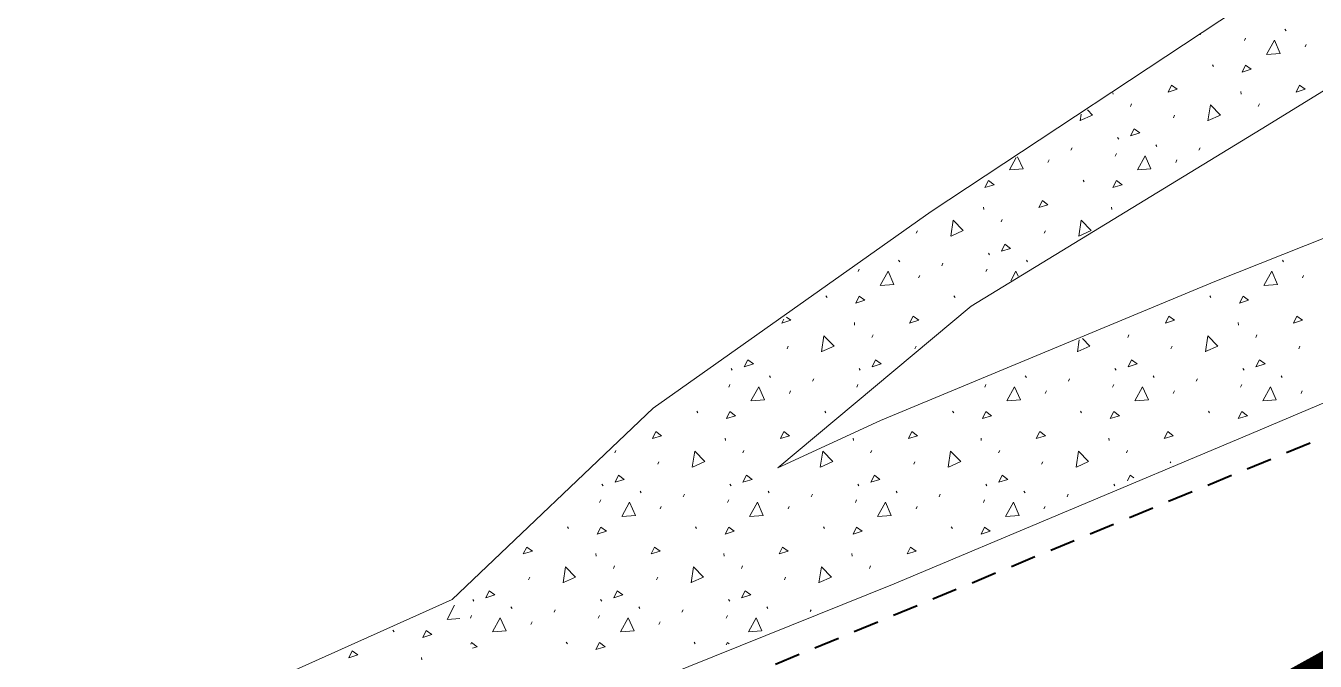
# Model space of a CAD drawing. Header units: metres. Extents: x -703672 to 3951284, y -4124475 to 4104628.
# Drawn here: x 327476.1 to 327516.36, y 4104374.79 to 4104394.62 of the extents above; entities that cross this region are included whole.
import ezdxf

# ---------------------------------------------------------------- set-up
doc = ezdxf.new("R2010")
doc.units = ezdxf.units.M
doc.header["$MEASUREMENT"] = 0
doc.linetypes.add('DGN Style 2', pattern=[1.3283826688107345, 0.7970296012864407, -0.5313530675242938])
for name, color, linetype, lineweight in [('C-ANNO-TEXT', 7, 'Continuous', 25), ('C-PROP-CONS(Alpha)', 7, 'DGN Style 2', 40), ('V-ANNO-PATT', 9, 'Continuous', 0), ('V-SITE-WALK', 7, 'Continuous', 0)]:
    doc.layers.add(name, color=color, linetype=linetype, lineweight=lineweight)

msp = doc.modelspace()

# ---------------------------------------------------------------- linework, layer by layer
at = {"layer": 'C-ANNO-TEXT', "color": 1, "lineweight": -2, "ltscale": 0.6, "const_width": 2}
msp.add_lwpolyline([(327467.2386248326, 4103797.2247401), (327156.8648356255, 4103761.373978369), (326979.0661552008, 4103502.615700151), (326871.4499485465, 4103518.203972804), (326865.2079128604, 4103607.054358139), (326922.9155558757, 4103790.989934454), (327072.6458671009, 4104048.19014053), (327277.7320847269, 4104241.620140299), (327549.8820684357, 4104392.415849384)], dxfattribs=at)
at = {"layer": 'C-PROP-CONS(Alpha)', "color": 9, "transparency": 33554661, "flags": 128}
msp.add_lwpolyline([(328051.3527000129, 4102748.37939936), (328033.3155557459, 4102763.759859016), (328008.635876491, 4102785.194791595), (328001.0587122234, 4102791.754994317), (327978.7635198684, 4102811.492673358), (327966.1439298082, 4102822.81362133), (327961.8799502737, 4102829.347595384), (327957.057644274, 4102838.760785415), (327950.9142166439, 4102852.447486374), (327944.9108842695, 4102882.46314165), (327922.9503158275, 4102979.617200589), (327922.1960612735, 4102984.074704956), (327896.895254712, 4103096.805002357), (327873.602682129, 4103197.996084934), (327970.2778919048, 4103222.03458913), (327945.2853782952, 4103305.343080384), (327930.2819876203, 4103330.564998057), (327883.5789010234, 4103409.045375251), (327883.5789010235, 4103409.045375251), (327870.9613363898, 4103413.475533437), (327831.8293273544, 4103476.306306486), (327799.6734495071, 4103521.613691107), (327806.6592676204, 4103526.955593927), (327784.9216440988, 4103571.617824119), (327626.2738909589, 4103555.289453546), (327612.5795421994, 4103537.316554541), (327610.912267143, 4103605.482858766), (327464.3899750119, 4103600.408329677), (327376.9287606052, 4103410.137822579), (327521.4700117525, 4103346.727226583), (327528.8281654069, 4103347.647212733), (327568.3287292437, 4103211.27215154), (327234.5934998402, 4103358.397358307), (327245.9429127203, 4103450.162797557), (327247.4057606828, 4103462.282137395), (327240.1466832621, 4103465.304146356), (327209.4846702361, 4103470.912804143), (327163.5775247305, 4103479.173001934), (327097.1773292364, 4103490.791457197), (327094.8037589096, 4103490.336329404), (327087.5669605479, 4103491.465917642), (327077.449539086, 4103494.95888159), (327074.0302851388, 4103496.139353393), (327072.3445527111, 4103496.70369043), (327040.4265800085, 4103507.290822693), (327024.6254833043, 4103509.746641063), (327005.0554566061, 4103511.621346213), (326997.3663593705, 4103513.401218432), (326987.1858611336, 4103509.176851866), (326924.9401869376, 4103516.679666858), (326868.1898380349, 4103514.452095245, -0.4874798272826256), (326842.7291952347, 4103544.504835935), (326855.8128268328, 4103607.653487044), (326872.3549334486, 4103674.829124694), (326885.7849688843, 4103716.963841686), (326897.1820855098, 4103756.392376348), (326911.8079730987, 4103792.562866542), (326942.7784593481, 4103859.495280759), (326985.0309523789, 4103937.170100313), (327038.3759761521, 4104017.339902852), (327049.9699591843, 4104031.93014326), (327093.2772874826, 4104085.216318096), (327121.0561478767, 4104115.05712215), (327147.4927338528, 4104141.109056442), (327201.0579048989, 4104189.950156559), (327247.8236230445, 4104227.241544621), (327274.2756034104, 4104246.458416275), (327310.9052788371, 4104272.189052842), (327338.7507480193, 4104290.682435896), (327394.3822770293, 4104323.718145463), (327454.7797406209, 4104356.193582261), (327554.8217139727, 4104397.588329164), (327560.1573850386, 4104391.696800068), (327629.8959608893, 4104414.015198105), (327759.0313031515, 4104448.398455133), (327757.2739255879, 4104455.165774307), (328107.0540342975, 4104542.510103815), (328119.3380608568, 4104542.510103815), (328124.6483431717, 4104536.17317302), (328129.4254646109, 4104518.549251009), (328131.921990407, 4104503.029638088), (328135.078302787, 4104500.213224401), (328154.085317786, 4104500.667789092), (328149.8985258908, 4104547.783738694), (328149.7745655841, 4104555.824714896), (328168.0966631506, 4104560.116307975), (328180.1971601305, 4104561.571233069), (328186.8764764442, 4104562.389659171), (328203.8937110046, 4104564.517264253), (328194.5649608789, 4104557.623580912), (328191.4437345657, 4104556.202444898), (328187.3603782359, 4104545.719257489), (328182.8253075863, 4104532.763466077), (328181.3393865761, 4104525.839460123), (328180.4385673145, 4104514.508980992), (328180.3416913476, 4104501.519693172), (328182.9952471908, 4104464.369911368), (328121.0450735461, 4104464.115166628), (328089.3117504606, 4104492.939601823), (327768.6929376793, 4104411.193379837), (327762.394272341, 4104435.44831491), (327630.6153729495, 4104402.081270727), (327568.961239384, 4104381.975780278), (327586.7809209799, 4104362.299684941), (327579.7950375145, 4104360.190021981), (327526.9949811692, 4104339.560635842), (327472.178603134, 4104315.449356015), (327377.0616109308, 4104262.394203749), (327337.8150383515, 4104235.453131521), (327331.8477650884, 4104234.203481648), (327216.3820695355, 4104145.337984444), (327178.5929724798, 4104112.042658567), (327136.6371358891, 4104068.619937841), (327133.1617217513, 4104062.073926368), (327081.9927725713, 4104002.304896605), (327197.9125123062, 4103949.973291562), (327165.5484697489, 4103878.060140899), (327236.1839484199, 4103839.517953459), (327385.373955234, 4103849.829860281), (327376.9496945368, 4103947.711745712), (327522.7087312953, 4103959.659207741), (327570.1209276664, 4103966.104005254), (327619.9429955619, 4103970.187781311), (327675.5802737248, 4103972.189662043), (327840.2462419602, 4103985.686872555), (327861.3262067086, 4103740.757760243), (327930.6420660896, 4103742.354851621), (327992.4427256854, 4103748.227855178), (328033.5029494578, 4103744.724846469), (328070.8848923553, 4103745.586155542), (328069.9830035489, 4103756.769478619), (328241.8330771768, 4103770.442215998), (328288.4642937218, 4103241.598537642), (328052.9743225681, 4103223.495877456), (328046.3409570817, 4103208.988679592), (328077.9633670195, 4102853.33535271), (328045.914018165, 4102815.224954779), (328124.4115326538, 4102748.37939936)], format="xyb", dxfattribs=at)
at = {"layer": 'V-ANNO-PATT', "linetype": 'Continuous'}
for p, q in [((327515.4125958258, 4104394.514651043, 10.00582596157271), (327515.4474508272, 4104394.462370787, 10.01819704693165)), ((327512.7661344965, 4104394.344176213, 9.889513257873837), (327512.7760930233, 4104394.365603268, 9.88581894565204)), ((327514.147162428, 4104394.16222523, 10.00406469630791), (327514.1835877203, 4104394.240694657, 9.990532987617357)), ((327516.0372644885, 4104393.961932019, 10.15115524704302), (327516.0736886777, 4104394.040303359, 10.13764297455688)), ((327513.1457387532, 4104393.404504828, 10.09785656800054), (327513.1805937546, 4104393.352224573, 10.11022765335947)), ((327510.0427452682, 4104392.532486201, 10.09509398175721), (327510.0470301646, 4104392.49053218, 10.10367727401512)), ((327514.0325989673, 4104392.568903519, 10.31430128103007), (327514.040603279, 4104392.49053218, 10.33033512207588)), ((327510.5866372327, 4104392.106620509, 10.21062137703214), (327510.6229626857, 4104392.185089936, 10.19708400189538)), ((327514.5802103471, 4104392.106620509, 10.4372792250929), (327514.6165358001, 4104392.185089936, 10.42374184995614)), ((327511.9301522011, 4104391.74948653, 10.35786862171773), (327511.9665774934, 4104391.827955957, 10.34433691302718)), ((327508.7320186162, 4104390.73919266, 10.37719423096709), (327508.7684428053, 4104390.817564, 10.36368195848095)), ((327510.1866949443, 4104391.131343621, 10.38179908320769), (327510.221649785, 4104391.079063365, 10.39417583501282)), ((327511.3784799455, 4104390.90966749, 10.49350693466596), (327511.4133349468, 4104390.857387234, 10.50587802002489)), ((327512.7255917306, 4104390.73919266, 10.60385207902785), (327512.7620159197, 4104390.817564, 10.59033980654171)), ((327508.0095754939, 4104390.356948465, 10.41217837207552), (327508.045999683, 4104390.435319805, 10.39866609958938)), ((327510.1130465477, 4104390.557241676, 10.49174566940117), (327510.14947184, 4104390.635711103, 10.4782139607106)), ((327512.0031486083, 4104390.356948465, 10.63883622013628), (327512.0395727974, 4104390.435319805, 10.62532394765014)), ((327509.1116228729, 4104389.799521274, 10.58553754109379), (327509.1464778743, 4104389.747241018, 10.59790862645272)), ((327506.0049099726, 4104388.963919965, 10.57532440606256), (327506.0129142844, 4104388.885548626, 10.59135824710837)), ((327509.9984830869, 4104388.963919965, 10.80198225412332), (327510.0064873987, 4104388.885548626, 10.81801609516913)), ((327506.5525213525, 4104388.501636955, 10.69830235012539), (327506.5888468054, 4104388.580106382, 10.68476497498863)), ((327503.9024632064, 4104388.144502976, 10.61889174675023), (327503.9388884988, 4104388.222972402, 10.60536003805967)), ((327507.8960363208, 4104388.144502976, 10.84554959481099), (327507.9324616131, 4104388.222972402, 10.83201788612043)), ((327503.3507909508, 4104387.304683936, 10.75453005969845), (327503.3856459522, 4104387.25240368, 10.76690114505739)), ((327504.6979027359, 4104387.134209106, 10.86487520406034), (327504.7343269251, 4104387.212580446, 10.8513629315742)), ((327506.152579064, 4104387.526360067, 10.86948005630094), (327506.1875339047, 4104387.474079811, 10.88185680810608)), ((327507.3443640652, 4104387.304683936, 10.98118790775922), (327507.3792190665, 4104387.25240368, 10.99355899311815)), ((327515.3315102939, 4104387.304683936, 11.43450360388074), (327515.3663652954, 4104387.25240368, 11.44687468923968)), ((327502.085357553, 4104386.952258123, 10.75276879443366), (327502.1217828453, 4104387.03072755, 10.7392370857431)), ((327503.9754596135, 4104386.751964911, 10.89985934516877), (327504.0118838027, 4104386.830336251, 10.88634707268263)), ((327506.0789306674, 4104386.952258123, 10.97942664249442), (327506.1153559597, 4104387.03072755, 10.96589493380387)), ((327515.9561789567, 4104386.751964911, 11.57983288935105), (327515.9926031458, 4104386.830336251, 11.56632061686492)), ((327501.0839338782, 4104386.194537721, 10.84656066612628), (327501.1187888795, 4104386.142257465, 10.85893175148522)), ((327505.0775069926, 4104386.194537721, 11.07321851418705), (327505.112361994, 4104386.142257465, 11.08558959954598)), ((327513.0646532213, 4104386.194537721, 11.52653421030857), (327513.0995082227, 4104386.142257465, 11.5389052956675)), ((327501.9707940923, 4104385.358936412, 11.06300537915581), (327501.978798404, 4104385.280565072, 11.07903922020163)), ((327513.9515134354, 4104385.358936412, 11.7429789233381), (327513.9595177472, 4104385.280565072, 11.75901276438392)), ((327502.5184054722, 4104384.896653402, 11.18598332321865), (327502.5547309251, 4104384.975122828, 11.17244594808189)), ((327510.5055517009, 4104384.896653402, 11.63929901934017), (327510.5418771539, 4104384.975122828, 11.62576164420341)), ((327514.4991248153, 4104384.896653402, 11.86595686740093), (327514.5354502682, 4104384.975122828, 11.85241949226418)), ((327499.8683473261, 4104384.539519423, 11.10657271984348), (327499.9047726184, 4104384.617988849, 11.09304101115292)), ((327503.8619204405, 4104384.539519423, 11.33323056790424), (327503.8983457328, 4104384.617988849, 11.31969885921369)), ((327511.8490666692, 4104384.539519423, 11.78654626402577), (327511.8854919616, 4104384.617988849, 11.77301455533521)), ((327515.8426397836, 4104384.539519423, 12.01320411208653), (327515.8790650759, 4104384.617988849, 11.99967240339598)), ((327498.1248900693, 4104383.921376513, 11.13050318133344), (327498.15984491, 4104383.869096257, 11.14287993313857)), ((327502.1184631837, 4104383.921376513, 11.3571610293942), (327502.1534180244, 4104383.869096257, 11.36953778119933)), ((327510.1056094124, 4104383.921376513, 11.81047672551573), (327510.1405642531, 4104383.869096257, 11.82285347732086)), ((327514.0991825268, 4104383.921376513, 12.03713457357649), (327514.1341373675, 4104383.869096257, 12.04951132538162)), ((327499.3166750704, 4104383.699700383, 11.24221103279171), (327499.3515300719, 4104383.647420126, 11.25458211815064)), ((327500.6637868556, 4104383.529225553, 11.3525561771536), (327500.7002110448, 4104383.607596893, 11.33904390466746)), ((327507.3038212992, 4104383.699700383, 11.69552672891324), (327507.3386763006, 4104383.647420126, 11.70789781427217)), ((327508.6509330843, 4104383.529225553, 11.80587187327512), (327508.6873572735, 4104383.607596893, 11.79235960078898)), ((327511.2973944136, 4104383.699700383, 11.922184576974), (327511.332249415, 4104383.647420126, 11.93455566233293)), ((327512.6445061987, 4104383.529225553, 12.03252972133588), (327512.6809303879, 4104383.607596893, 12.01901744884974)), ((327515.290967528, 4104383.699700383, 12.14884242503476), (327515.3258225294, 4104383.647420126, 12.16121351039369)), ((327498.0512416727, 4104383.347274568, 11.24044976752692), (327498.087666965, 4104383.425743996, 11.22691805883635)), ((327499.9413437332, 4104383.146981357, 11.38754031826203), (327499.9777679224, 4104383.225352698, 11.37402804577589)), ((327502.0448147871, 4104383.347274568, 11.46710761558768), (327502.0812400794, 4104383.425743996, 11.45357590689711)), ((327506.0383879015, 4104383.347274568, 11.69376546364844), (327506.0748131938, 4104383.425743996, 11.68023375495788)), ((327507.928489962, 4104383.146981357, 11.84085601438355), (327507.9649141511, 4104383.225352698, 11.82734374189741)), ((327510.0319610158, 4104383.347274568, 11.9204233117092), (327510.0683863082, 4104383.425743996, 11.90689160301864)), ((327511.9220630764, 4104383.146981357, 12.06751386244432), (327511.9584872655, 4104383.225352698, 12.05400158995818)), ((327514.0255341302, 4104383.347274568, 12.14708115976997), (327514.0619594225, 4104383.425743996, 12.1335494510794)), ((327515.9156361908, 4104383.146981357, 12.29417171050508), (327515.9520603799, 4104383.225352698, 12.28065943801894)), ((327497.0498179979, 4104382.589554167, 11.33424163921954), (327497.0846729993, 4104382.537273911, 11.34661272457847)), ((327501.0433911123, 4104382.589554167, 11.5608994872803), (327501.0782461137, 4104382.537273911, 11.57327057263923)), ((327505.0369642267, 4104382.589554167, 11.78755733534106), (327505.0718192281, 4104382.537273911, 11.7999284207)), ((327509.0305373411, 4104382.589554167, 12.01421518340182), (327509.0653923424, 4104382.537273911, 12.02658626876076)), ((327513.0241104555, 4104382.589554167, 12.24087303146258), (327513.0589654568, 4104382.537273911, 12.25324411682152)), ((327497.936678212, 4104381.753952858, 11.55068635224907), (327497.9446825237, 4104381.675581518, 11.56672019329488)), ((327501.9302513264, 4104381.753952858, 11.77734420030983), (327501.9382556381, 4104381.675581518, 11.79337804135564)), ((327505.9238244407, 4104381.753952858, 12.00400204837059), (327505.9318287525, 4104381.675581518, 12.02003588941641)), ((327509.9173975551, 4104381.753952858, 12.23065989643136), (327509.9254018668, 4104381.675581518, 12.24669373747717)), ((327494.4907164774, 4104381.291669847, 11.44700644825114), (327494.5270419304, 4104381.370139274, 11.43346907311437)), ((327498.4842895918, 4104381.291669847, 11.6736642963119), (327498.5206150448, 4104381.370139274, 11.66012692117513)), ((327502.4778627062, 4104381.291669847, 11.90032214437267), (327502.5141881592, 4104381.370139274, 11.8867847692359)), ((327506.4714358206, 4104381.291669847, 12.12697999243343), (327506.5077612735, 4104381.370139274, 12.11344261729666)), ((327510.465008935, 4104381.291669847, 12.35363784049419), (327510.5013343879, 4104381.370139274, 12.34010046535742)), ((327495.8342314458, 4104380.934535868, 11.59425369293674), (327495.8706567381, 4104381.013005295, 11.58072198424617)), ((327503.8213776746, 4104380.934535868, 12.04756938905826), (327503.8578029669, 4104381.013005295, 12.0340376803677)), ((327507.814950789, 4104380.934535868, 12.27422723711903), (327507.8513760812, 4104381.013005295, 12.26069552842846)), ((327511.8298576709, 4104380.980494278, 12.4929597588411), (327511.8449491956, 4104381.013005295, 12.48735337648922)), ((327494.090774189, 4104380.316392959, 11.61818415442669), (327494.1257290297, 4104380.264112704, 11.63056090623183)), ((327498.0843473034, 4104380.316392959, 11.84484200248745), (327498.1193021441, 4104380.264112704, 11.85721875429259)), ((327502.0779204178, 4104380.316392959, 12.07149985054821), (327502.1128752585, 4104380.264112704, 12.08387660235335)), ((327506.0714935322, 4104380.316392959, 12.29815769860897), (327506.1064483729, 4104380.264112704, 12.31053445041411)), ((327510.0650666465, 4104380.316392959, 12.52481554666974), (327510.1000214872, 4104380.264112704, 12.53719229847488)), ((327495.2825591902, 4104380.094716828, 11.72989200588496), (327495.3174141916, 4104380.042436573, 11.7422630912439)), ((327496.6296709753, 4104379.924241999, 11.84023715024685), (327496.6660951644, 4104380.002613339, 11.82672487776071)), ((327499.2761323046, 4104380.094716828, 11.95654985394573), (327499.3109873059, 4104380.042436573, 11.96892093930466)), ((327500.6232440897, 4104379.924241999, 12.06689499830762), (327500.6596682788, 4104380.002613339, 12.05338272582148)), ((327503.269705419, 4104380.094716828, 12.18320770200649), (327503.3045604203, 4104380.042436573, 12.19557878736542)), ((327504.616817204, 4104379.924241999, 12.29355284636838), (327504.6532413932, 4104380.002613339, 12.28004057388224)), ((327507.2632785333, 4104380.094716828, 12.40986555006725), (327507.2981335347, 4104380.042436573, 12.42223663542619)), ((327508.6103903184, 4104379.924241999, 12.52021069442914), (327508.6468145075, 4104380.002613339, 12.506698421943)), ((327494.0171257923, 4104379.742291015, 11.72813074062017), (327494.0535510847, 4104379.820760443, 11.71459903192961)), ((327495.9072278529, 4104379.541997804, 11.87522129135528), (327495.943652042, 4104379.620369144, 11.86170901886914)), ((327498.0106989067, 4104379.742291015, 11.95478858868093), (327498.047124199, 4104379.820760443, 11.94125687999038)), ((327499.9008009673, 4104379.541997804, 12.10187913941604), (327499.9372251564, 4104379.620369144, 12.0883668669299)), ((327502.0042720211, 4104379.742291015, 12.18144643674169), (327502.0406973134, 4104379.820760443, 12.16791472805114)), ((327503.8943740817, 4104379.541997804, 12.32853698747681), (327503.9307982709, 4104379.620369144, 12.31502471499067)), ((327505.9978451355, 4104379.742291015, 12.40810428480246), (327506.0342704278, 4104379.820760443, 12.3945725761119)), ((327507.887947196, 4104379.541997804, 12.55519483553757), (327507.9243713852, 4104379.620369144, 12.54168256305143)), ((327493.0157021176, 4104378.984570614, 11.82192261231279), (327493.0505571189, 4104378.932290358, 11.83429369767173)), ((327497.009275232, 4104378.984570614, 12.04858046037356), (327497.0441302333, 4104378.932290358, 12.06095154573249)), ((327501.0028483464, 4104378.984570614, 12.27523830843432), (327501.0377033477, 4104378.932290358, 12.28760939379325)), ((327504.9964214608, 4104378.984570614, 12.50189615649508), (327505.0312764621, 4104378.932290358, 12.51426724185401)), ((327493.9025623316, 4104378.148969304, 12.03836732534232), (327493.9105666433, 4104378.070597965, 12.05440116638814)), ((327497.896135446, 4104378.148969304, 12.26502517340309), (327497.9041397577, 4104378.070597965, 12.2810590144489)), ((327501.8897085604, 4104378.148969304, 12.49168302146385), (327501.8977128721, 4104378.070597965, 12.50771686250967)), ((327494.4501737115, 4104377.686686294, 12.16134526940516), (327494.4864991645, 4104377.765155721, 12.1478078942684)), ((327498.4437468259, 4104377.686686294, 12.38800311746592), (327498.4800722789, 4104377.765155721, 12.37446574232916)), ((327502.4373199403, 4104377.686686294, 12.61466096552668), (327502.4736453933, 4104377.765155721, 12.60112359038992)), ((327491.8001155655, 4104377.329552315, 12.08193466602999), (327491.8365408578, 4104377.408021742, 12.06840295733943)), ((327495.7936886799, 4104377.329552315, 12.30859251409075), (327495.8301139722, 4104377.408021742, 12.2950608054002)), ((327499.7872617943, 4104377.329552315, 12.53525036215152), (327499.8236870866, 4104377.408021742, 12.52171865346096)), ((327490.0566583087, 4104376.711409406, 12.10586512751995), (327490.0916131494, 4104376.65912915, 12.11824187932508)), ((327494.0502314231, 4104376.711409406, 12.33252297558071), (327494.0851862637, 4104376.65912915, 12.34489972738584)), ((327498.0438045374, 4104376.711409406, 12.55918082364147), (327498.0787593781, 4104376.65912915, 12.5715575754466)), ((327491.2484433098, 4104376.489733275, 12.21757297897822), (327491.2832983112, 4104376.437453019, 12.22994406433715)), ((327492.5955550949, 4104376.319258445, 12.32791812334011), (327492.6319792841, 4104376.397629785, 12.31440585085397)), ((327495.2420164242, 4104376.489733275, 12.44423082703898), (327495.2768714256, 4104376.437453019, 12.45660191239791)), ((327496.5891282093, 4104376.319258445, 12.55457597140087), (327496.6255523985, 4104376.397629785, 12.54106369891473)), ((327499.2355895386, 4104376.489733275, 12.67088867509975), (327499.27044454, 4104376.437453019, 12.68325976045868)), ((327500.5925335618, 4104376.340413774, 12.77758635654182), (327500.6191255129, 4104376.397629785, 12.76772154697549)), ((327489.9830099121, 4104376.137307461, 12.21581171371342), (327490.0194352044, 4104376.215776889, 12.20228000502286)), ((327491.8731119726, 4104375.93701425, 12.36290226444854), (327491.9095361618, 4104376.01538559, 12.3493899919624)), ((327493.9765830265, 4104376.137307461, 12.44246956177419), (327494.0130083187, 4104376.215776889, 12.42893785308362)), ((327495.866685087, 4104375.93701425, 12.5895601125093), (327495.9031092761, 4104376.01538559, 12.57604784002316)), ((327497.9701561409, 4104376.137307461, 12.66912740983495), (327498.0065814331, 4104376.215776889, 12.65559570114439)), ((327487.564083343, 4104375.761272771, 11.92337590824891), (327487.599582771, 4104375.707972814, 11.92358854442169)), ((327492.9751593517, 4104375.379587059, 12.53626143346681), (327493.010014353, 4104375.327306803, 12.54863251882574)), ((327496.968732466, 4104375.379587059, 12.76291928152757), (327497.0035874674, 4104375.327306803, 12.77529036688651)), ((327488.4617714523, 4104374.909373461, 11.92812181086136), (327488.4706709636, 4104374.829473526, 11.92825979476291))]:
    msp.add_line(p, q, dxfattribs=at)
at = {"layer": 'V-ANNO-PATT', "linetype": 'Continuous', "extrusion": (-0.05558034828860568, 0.194674832354361, 0.9792918536023462), "flags": 128}
for points, elevation in [([(-1441725.46231226, -3776909.858454993), (-1441725.819261614, -3776910.226040408), (-1441725.881510151, -3776909.773219627), (-1441725.470856549, -3776909.855963985)], 780828.691977742), ([(-1441720.593507702, -3776907.449602097), (-1441720.950457057, -3776907.817187513), (-1441721.012705595, -3776907.364366732), (-1441720.602051991, -3776907.447111087)], 780828.6919777427), ([(-1441711.884573228, -3776906.160303677), (-1441712.241522583, -3776906.527889092), (-1441712.30377112, -3776906.07506831), (-1441711.893117518, -3776906.157812667)], 780828.6919777443), ([(-1441723.40496298, -3776902.801640252), (-1441723.761912334, -3776903.169225666), (-1441723.824160871, -3776902.716404885), (-1441723.413507268, -3776902.799149242)], 780828.6919777426), ([(-1441707.015768671, -3776903.75145078), (-1441707.372718026, -3776904.119036197), (-1441707.434966563, -3776903.666215414), (-1441707.02431296, -3776903.748959769)], 780828.6919777449), ([(-1441714.696028505, -3776901.51234183), (-1441715.05297786, -3776901.879927247), (-1441715.115226397, -3776901.427106464), (-1441714.704572795, -3776901.509850821)], 780828.6919777441), ([(-1441718.536158422, -3776900.392787355), (-1441718.893107777, -3776900.760372771), (-1441718.955356314, -3776900.30755199), (-1441718.544702711, -3776900.390296346)], 780828.6919777434), ([(-1441722.376288339, -3776899.273232881), (-1441722.733237694, -3776899.640818296), (-1441722.795486231, -3776899.187997514), (-1441722.384832628, -3776899.270741871)], 780828.6919777427), ([(-1441702.146964114, -3776901.342597884), (-1441702.50391347, -3776901.7101833), (-1441702.566162006, -3776901.257362517), (-1441702.155508403, -3776901.340106874)], 780828.6919777457), ([(-1441705.987094031, -3776900.22304341), (-1441706.344043386, -3776900.590628825), (-1441706.406291923, -3776900.137808043), (-1441705.99563832, -3776900.220552398)], 780828.6919777453), ([(-1441709.827223948, -3776899.103488935), (-1441710.184173303, -3776899.471074351), (-1441710.24642184, -3776899.018253568), (-1441709.835768238, -3776899.100997925)], 780828.691977745), ([(-1441713.667353865, -3776897.98393446), (-1441714.02430322, -3776898.351519877), (-1441714.086551756, -3776897.898699093), (-1441713.675898154, -3776897.98144345)], 780828.6919777447), ([(-1441697.278159558, -3776898.933744987), (-1441697.635108913, -3776899.301330404), (-1441697.697357449, -3776898.84850962), (-1441697.286703847, -3776898.931253978)], 780828.6919777466), ([(-1441701.118289474, -3776897.814190513), (-1441701.475238829, -3776898.181775929), (-1441701.537487366, -3776897.728955147), (-1441701.126833763, -3776897.811699504)], 780828.6919777461)]:
    msp.add_lwpolyline(points, dxfattribs=dict(at, elevation=elevation))
at = {"layer": 'V-ANNO-PATT', "linetype": 'Continuous', "extrusion": (-0.05558034854461482, 0.1946748324042621, 0.9792918535778963), "flags": 128}
for points, elevation in [([(-1441724.581766591, -3776909.531952798), (-1441724.746145325, -3776909.715271872), (-1441724.879365928, -3776909.537687328), (-1441724.581766591, -3776909.531952798)], 780828.6920987086), ([(-1441715.872832116, -3776908.242654388), (-1441716.037210848, -3776908.425973461), (-1441716.170431452, -3776908.248388916), (-1441715.872832116, -3776908.242654388)], 780828.6920987121), ([(-1441719.712962032, -3776907.123099909), (-1441719.877340764, -3776907.306418981), (-1441720.010561368, -3776907.128834437), (-1441719.712962032, -3776907.123099909)], 780828.6920987107), ([(-1441711.004027556, -3776905.833801499), (-1441711.168406289, -3776906.017120569), (-1441711.301626893, -3776905.839536026), (-1441711.004027556, -3776905.833801499)], 780828.6920987138), ([(-1441722.524417303, -3776902.47513806), (-1441722.688796035, -3776902.658457133), (-1441722.82201664, -3776902.480872591), (-1441722.524417303, -3776902.47513806)], 780828.6920987093), ([(-1441706.135222995, -3776903.424948605), (-1441706.299601729, -3776903.608267679), (-1441706.432822333, -3776903.430683135), (-1441706.135222995, -3776903.424948605)], 780828.6920987149), ([(-1441713.815482827, -3776901.185839649), (-1441713.97986156, -3776901.369158722), (-1441714.113082164, -3776901.191574177), (-1441713.815482827, -3776901.185839649)], 780828.6920987123), ([(-1441717.655612743, -3776900.066285171), (-1441717.819991475, -3776900.249604241), (-1441717.953212079, -3776900.072019695), (-1441717.655612743, -3776900.066285171)], 780828.6920987113), ([(-1441721.495742659, -3776898.946730691), (-1441721.660121391, -3776899.130049762), (-1441721.793341995, -3776898.95246522), (-1441721.495742659, -3776898.946730691)], 780828.6920987093), ([(-1441701.266418437, -3776901.016095717), (-1441701.430797169, -3776901.19941479), (-1441701.564017774, -3776901.021830245), (-1441701.266418437, -3776901.016095717)], 780828.6920987172), ([(-1441705.106548352, -3776899.896541237), (-1441705.270927085, -3776900.07986031), (-1441705.404147689, -3776899.902275764), (-1441705.106548352, -3776899.896541237)], 780828.692098715), ([(-1441708.946678268, -3776898.776986759), (-1441709.111057001, -3776898.960305832), (-1441709.244277605, -3776898.782721287), (-1441708.946678268, -3776898.776986759)], 780828.692098714), ([(-1441712.786808183, -3776897.65743228), (-1441712.951186916, -3776897.840751352), (-1441713.08440752, -3776897.663166808), (-1441712.786808183, -3776897.65743228)], 780828.6920987125), ([(-1441700.237743793, -3776897.487688347), (-1441700.402122525, -3776897.67100742), (-1441700.53534313, -3776897.493422874), (-1441700.237743793, -3776897.487688347)], 780828.6920987173)]:
    msp.add_lwpolyline(points, dxfattribs=dict(at, elevation=elevation))
at = {"layer": 'V-ANNO-PATT', "linetype": 'Continuous', "extrusion": (-0.05558034816409941, 0.1946748328954736, 0.9792918535018441), "flags": 128}
for points, elevation in [([(-1441722.179663, -3776909.571454009), (-1441722.344041731, -3776909.75477308), (-1441722.477262336, -3776909.577188536), (-1441722.179663, -3776909.571454009)], 780828.6942394571), ([(-1441726.019792918, -3776908.451899539), (-1441726.18417165, -3776908.635218612), (-1441726.317392254, -3776908.457634067), (-1441726.019792918, -3776908.451899539)], 780828.6942394575), ([(-1441717.310858445, -3776907.162601106), (-1441717.475237177, -3776907.345920178), (-1441717.608457782, -3776907.168335632), (-1441717.310858445, -3776907.162601106)], 780828.694239455), ([(-1441712.442053891, -3776904.753748202), (-1441712.606432623, -3776904.937067276), (-1441712.739653228, -3776904.759482731), (-1441712.442053891, -3776904.753748202)], 780828.6942394536), ([(-1441720.122313727, -3776902.514639263), (-1441720.28669246, -3776902.697958337), (-1441720.419913065, -3776902.520373792), (-1441720.122313727, -3776902.514639263)], 780828.6942394536), ([(-1441723.962443646, -3776901.395084796), (-1441724.126822378, -3776901.578403867), (-1441724.260042983, -3776901.400819322), (-1441723.962443646, -3776901.395084796)], 780828.694239454), ([(-1441703.733119419, -3776903.464449771), (-1441703.897498151, -3776903.647768844), (-1441704.030718756, -3776903.4701843), (-1441703.733119419, -3776903.464449771)], 780828.6942394524), ([(-1441707.573249337, -3776902.344895302), (-1441707.73762807, -3776902.528214375), (-1441707.870848674, -3776902.350629831), (-1441707.573249337, -3776902.344895302)], 780828.6942394521), ([(-1441711.413379256, -3776901.225340832), (-1441711.577757988, -3776901.408659904), (-1441711.710978593, -3776901.23107536), (-1441711.413379256, -3776901.225340832)], 780828.6942394517), ([(-1441715.253509174, -3776900.105786363), (-1441715.417887906, -3776900.289105434), (-1441715.551108511, -3776900.11152089), (-1441715.253509174, -3776900.105786363)], 780828.6942394521), ([(-1441719.093639092, -3776898.986231892), (-1441719.258017825, -3776899.169550965), (-1441719.391238429, -3776898.991966421), (-1441719.093639092, -3776898.986231892)], 780828.6942394519), ([(-1441698.864314865, -3776901.055596869), (-1441699.028693597, -3776901.238915942), (-1441699.161914202, -3776901.061331396), (-1441698.864314865, -3776901.055596869)], 780828.6942394502), ([(-1441702.704444784, -3776899.9360424), (-1441702.868823515, -3776900.119361471), (-1441703.00204412, -3776899.941776928), (-1441702.704444784, -3776899.9360424)], 780828.6942394504), ([(-1441706.544574702, -3776898.816487929), (-1441706.708953433, -3776898.999807002), (-1441706.842174039, -3776898.822222458), (-1441706.544574702, -3776898.816487929)], 780828.6942394503), ([(-1441710.38470462, -3776897.69693346), (-1441710.549083352, -3776897.880252533), (-1441710.682303957, -3776897.702667988), (-1441710.38470462, -3776897.69693346)], 780828.6942394503)]:
    msp.add_lwpolyline(points, dxfattribs=dict(at, elevation=elevation))
at = {"layer": 'V-ANNO-PATT', "linetype": 'Continuous', "extrusion": (-0.05558034817684313, 0.1946748323804545, 0.9792918536035022), "elevation": 780828.6921214435, "flags": 128}
msp.add_lwpolyline([(-1441719.608046751, -3776909.729245089), (-1441719.715807235, -3776909.525072404), (-1441719.301610505, -3776909.462396348)], dxfattribs=at)
at = {"layer": 'V-ANNO-PATT', "linetype": 'Continuous', "extrusion": (-0.05558034817150465, 0.1946748325785694, 0.9792918535644215), "flags": 128}
for points, elevation in [([(-1441723.131798571, -3776908.342549224), (-1441723.341428331, -3776908.81006155), (-1441723.554803237, -3776908.405782301), (-1441723.140606506, -3776908.343106247)], 780828.6929363324), ([(-1441714.422864099, -3776907.053250795), (-1441714.632493858, -3776907.520763121), (-1441714.845868764, -3776907.116483872), (-1441714.431672033, -3776907.053807817)], 780828.6929363321), ([(-1441718.262994016, -3776905.933696323), (-1441718.472623776, -3776906.40120865), (-1441718.685998682, -3776905.996929401), (-1441718.271801951, -3776905.934253347)], 780828.6929363323), ([(-1441709.554059542, -3776904.644397894), (-1441709.763689303, -3776905.111910221), (-1441709.97706421, -3776904.707630974), (-1441709.562867478, -3776904.644954917)], 780828.6929363316), ([(-1441721.074449297, -3776901.285734482), (-1441721.284079056, -3776901.753246806), (-1441721.497453963, -3776901.348967561), (-1441721.083257232, -3776901.286291503)], 780828.6929363316), ([(-1441704.685254988, -3776902.235544996), (-1441704.894884748, -3776902.703057321), (-1441705.108259656, -3776902.298778074), (-1441704.694062923, -3776902.236102018)], 780828.6929363313), ([(-1441708.525384906, -3776901.115990524), (-1441708.735014667, -3776901.58350285), (-1441708.948389573, -3776901.179223602), (-1441708.534192841, -3776901.116547547)], 780828.6929363314), ([(-1441712.365514824, -3776899.996436053), (-1441712.575144584, -3776900.463948377), (-1441712.788519491, -3776900.059669131), (-1441712.374322759, -3776899.996993075)], 780828.6929363312), ([(-1441716.205644742, -3776898.876881582), (-1441716.415274501, -3776899.344393905), (-1441716.628649408, -3776898.94011466), (-1441716.214452677, -3776898.877438604)], 780828.6929363312), ([(-1441699.816450433, -3776899.826692096), (-1441700.026080193, -3776900.294204421), (-1441700.2394551, -3776899.889925174), (-1441699.825258369, -3776899.827249119)], 780828.6929363309), ([(-1441703.656580351, -3776898.707137626), (-1441703.866210111, -3776899.17464995), (-1441704.079585017, -3776898.770370703), (-1441703.665388287, -3776898.707694647)], 780828.6929363309), ([(-1441707.496710269, -3776897.587583154), (-1441707.706340028, -3776898.055095475), (-1441707.919714935, -3776897.650816232), (-1441707.505518204, -3776897.588140177)], 780828.6929363308)]:
    msp.add_lwpolyline(points, dxfattribs=dict(at, elevation=elevation))
at = {"layer": 'V-ANNO-PATT', "linetype": 'Continuous', "extrusion": (0.02783976696449944, 0.1826228407971548, 0.9827888101695805), "elevation": 758683.473769094, "flags": 128}
msp.add_lwpolyline([(294775.6049977578, -4036186.291282714), (294775.6049977579, -4036186.501399112)], dxfattribs=at)
at = {"layer": 'V-ANNO-PATT', "linetype": 'Continuous', "extrusion": (-0.05558034793031295, 0.1946748321194298, 0.9792918536693836), "flags": 128}
for points, elevation in [([(-1441720.680432349, -3776908.561440222), (-1441720.844907085, -3776908.744731305), (-1441720.978127689, -3776908.56714676), (-1441720.680432349, -3776908.561440222)], 780828.6911308381), ([(-1441715.811627796, -3776906.152587317), (-1441715.976102531, -3776906.335878401), (-1441716.109323135, -3776906.158293856), (-1441715.811627796, -3776906.152587317)], 780828.6911308385), ([(-1441707.102693323, -3776904.863288887), (-1441707.267168059, -3776905.04657997), (-1441707.400388663, -3776904.868995423), (-1441707.102693323, -3776904.863288887)], 780828.6911308378), ([(-1441710.942823242, -3776903.743734416), (-1441711.107297977, -3776903.9270255), (-1441711.240518581, -3776903.749440954), (-1441710.942823242, -3776903.743734416)], 780828.6911308385), ([(-1441718.623083078, -3776901.504625476), (-1441718.787557814, -3776901.687916559), (-1441718.920778418, -3776901.510332015), (-1441718.623083078, -3776901.504625476)], 780828.6911308407), ([(-1441722.463212996, -3776900.385071008), (-1441722.627687732, -3776900.568362091), (-1441722.760908336, -3776900.390777546), (-1441722.463212996, -3776900.385071008)], 780828.6911308414), ([(-1441702.23388877, -3776902.454435983), (-1441702.398363505, -3776902.637727065), (-1441702.531584109, -3776902.460142523), (-1441702.23388877, -3776902.454435983)], 780828.6911308377), ([(-1441706.074018687, -3776901.334881512), (-1441706.238493423, -3776901.518172597), (-1441706.371714027, -3776901.340588051), (-1441706.074018687, -3776901.334881512)], 780828.6911308385), ([(-1441709.914148606, -3776900.215327044), (-1441710.078623342, -3776900.398618128), (-1441710.211843946, -3776900.221033582), (-1441709.914148606, -3776900.215327044)], 780828.6911308398), ([(-1441713.754278524, -3776899.095772574), (-1441713.91875326, -3776899.279063659), (-1441714.051973864, -3776899.101479114), (-1441713.754278524, -3776899.095772574)], 780828.6911308406), ([(-1441697.365084216, -3776900.045583079), (-1441697.529558951, -3776900.228874163), (-1441697.662779555, -3776900.051289618), (-1441697.365084216, -3776900.045583079)], 780828.6911308386), ([(-1441701.205214134, -3776898.926028612), (-1441701.369688869, -3776899.109319695), (-1441701.502909473, -3776898.931735151), (-1441701.205214134, -3776898.926028612)], 780828.6911308393), ([(-1441705.045344052, -3776897.806474141), (-1441705.209818787, -3776897.989765225), (-1441705.343039392, -3776897.81218068), (-1441705.045344052, -3776897.806474141)], 780828.6911308399)]:
    msp.add_lwpolyline(points, dxfattribs=dict(at, elevation=elevation))
at = {"layer": 'V-ANNO-PATT', "linetype": 'Continuous', "extrusion": (0.07002446921382235, 0.1272472655842195, 0.9893961325539238), "elevation": 545216.1910870326, "flags": 128}
msp.add_lwpolyline([(1691887.176496507, -3713965.006558002), (1691887.176496508, -3713965.450239295)], dxfattribs=at)
at = {"layer": 'V-ANNO-PATT', "linetype": 'Continuous', "extrusion": (-0.05558034830241371, 0.1946748325081104, 0.9792918535709985), "elevation": 780828.6926042675, "flags": 128}
msp.add_lwpolyline([(-1441717.114179542, -3776908.904789605), (-1441717.17202452, -3776908.484002066), (-1441716.761370918, -3776908.566746421)], dxfattribs=at)
at = {"layer": 'V-ANNO-PATT', "linetype": 'Continuous', "extrusion": (-0.05558034830597152, 0.1946748325994696, 0.979291853552635), "elevation": 780828.6929780768, "flags": 128}
msp.add_lwpolyline([(-1441715.844203759, -3776905.164964179), (-1441716.080688716, -3776905.408495708), (-1441716.103826473, -3776905.240182402)], dxfattribs=at)
at = {"layer": 'V-ANNO-PATT', "linetype": 'Continuous', "extrusion": (-0.0555803480651598, 0.1946748325730944, 0.9792918535715457), "elevation": 780828.6929486884, "flags": 128}
msp.add_lwpolyline([(-1441708.798353222, -3776906.014044672), (-1441708.899396928, -3776905.879352289), (-1441708.601797591, -3776905.873617761)], dxfattribs=at)
at = {"layer": 'V-ANNO-PATT', "linetype": 'Continuous', "extrusion": (0.06736017494881662, 0.1348423799019998, 0.9885748021334702), "elevation": 575516.3371906221, "flags": 128}
msp.add_lwpolyline([(1541230.016542008, -3774470.307226444), (1541230.016542009, -3774470.445707762)], dxfattribs=at)
at = {"layer": 'V-ANNO-PATT', "linetype": 'Continuous', "extrusion": (0.02783976701687654, 0.1826228409132156, 0.9827888101465301), "elevation": 758683.5593889279, "flags": 128}
msp.add_lwpolyline([(294774.5993557688, -4036179.01025354), (294774.5993557687, -4036179.394699062)], dxfattribs=at)
at = {"layer": 'V-ANNO-PATT', "linetype": 'Continuous', "extrusion": (-0.05558034826833864, 0.1946748325792148, 0.9792918535587974), "elevation": 780828.6929072674, "flags": 128}
msp.add_lwpolyline([(-1441717.500775715, -3776902.76781719), (-1441717.659094492, -3776902.467852227), (-1441717.244897761, -3776902.405176171)], dxfattribs=at)
at = {"layer": 'V-ANNO-PATT', "linetype": 'Continuous', "extrusion": (-0.05558034746883467, 0.1946748320111545, 0.9792918537170991), "elevation": 780828.6908375779, "flags": 128}
msp.add_lwpolyline([(-1441717.621669485, -3776898.018458684), (-1441717.750996009, -3776898.162580506), (-1441717.839456179, -3776898.044662117)], dxfattribs=at)
at = {"layer": 'V-ANNO-PATT', "linetype": 'Continuous', "extrusion": (-0.0003671293473346078, -0.0006932268033299953, 0.9999996923262734), "elevation": -2953.564580778464, "flags": 128}
msp.add_lwpolyline([(327489.2374806207, 4104375.028588703), (327489.472845358, 4104375.473012709)], dxfattribs=at)
at = {"layer": 'V-ANNO-PATT', "linetype": 'Continuous', "extrusion": (-0.003942317790748579, -0.00033529772909192, 0.9999921728223026), "elevation": -2655.324935524544, "flags": 128}
msp.add_lwpolyline([(327487.1603156879, 4104375.463784512), (327486.7661944473, 4104375.430264405)], dxfattribs=at)
at = {"layer": 'V-ANNO-PATT', "linetype": 'Continuous', "extrusion": (-0.05558034843795268, 0.1946748324325233, 0.9792918535783318), "elevation": 780828.692249641, "flags": 128}
msp.add_lwpolyline([(-1441704.960746375, -3776896.69369158), (-1441705.31769573, -3776897.061276996), (-1441705.379365539, -3776896.612666119)], dxfattribs=at)
at = {"layer": 'V-ANNO-PATT', "linetype": 'Continuous', "extrusion": (-0.004079066100181867, 0.001272603629856049, 0.9999908708082049), "elevation": 3899.323338262878, "flags": 128}
msp.add_lwpolyline([(327485.8206070685, 4104373.891639073), (327485.9271070685, 4104374.113639073), (327486.1047070685, 4104373.980439075), (327485.8206070685, 4104373.891639073)], dxfattribs=at)
at = {"layer": 'V-ANNO-PATT', "linetype": 'Continuous', "extrusion": (-0.0398509228579711, -0.003326712107974422, 0.9992000985457913), "elevation": -26692.41541608147, "flags": 128}
msp.add_lwpolyline([(-4062904.400701947, 667271.4341271417), (-4062904.400701946, 667271.029519086)], dxfattribs=at)
at = {"layer": 'V-ANNO-PATT', "linetype": 'Continuous', "extrusion": (-0.004079066100184278, 0.001272603629863761, 0.9999908708082049), "elevation": 3899.323338293745, "flags": 128}
msp.add_lwpolyline([(327483.5135070686, 4104373.256839077), (327483.6200070684, 4104373.478839077), (327483.7976070688, 4104373.345639077), (327483.5135070686, 4104373.256839077)], dxfattribs=at)
at = {"layer": 'V-ANNO-PATT', "linetype": 'Continuous', "extrusion": (-0.05558034833899181, 0.1946748331002936, 0.9792918534512014), "elevation": 780828.6950228307, "flags": 128}
msp.add_lwpolyline([(-1441696.519089608, -3776898.753198469), (-1441696.554585793, -3776898.792784659), (-1441696.687806398, -3776898.615200114), (-1441696.534872612, -3776898.61225319)], dxfattribs=at)
at = {"layer": 'V-ANNO-PATT', "linetype": 'Continuous', "extrusion": (-0.05558034945762941, 0.1946748320925755, 0.9792918535880382), "elevation": 780828.6905204263, "flags": 128}
msp.add_lwpolyline([(-1441704.204276849, -3776896.481951841), (-1441704.260607283, -3776896.544772883), (-1441704.300306979, -3776896.491852746)], dxfattribs=at)
at = {"layer": 'V-SITE-WALK', "linetype": 'Continuous'}
for points in [[(327534.7686159461, 4104396.338700228, 11.39322373180177), (327523.8357132872, 4104390.858063838, 11.79042845772848), (327513.2188705378, 4104386.644551525, 11.81981547590819), (327502.7889949815, 4104382.302210935, 11.87438276660924), (327499.5763740719, 4104380.82523771, 11.87552327354977), (327505.6167171149, 4104385.873866491, 11.04392043608232), (327514.8570742107, 4104391.505716768, 10.04045608658728), (327525.2226552888, 4104397.895541582, 9.025928326889982)], [(327534.7686159461, 4104396.338700228, 11.39322373180177), (327523.8357132872, 4104390.858063838, 11.79042845772848), (327513.2188705378, 4104386.644551525, 11.81981547590819), (327502.7889949815, 4104382.302210935, 11.87438276660924), (327499.5763740719, 4104380.82523771, 11.87552327354977), (327505.6167171149, 4104385.873866491, 11.04392043608232), (327514.8570742107, 4104391.505716768, 10.04045608658728), (327525.2226552888, 4104397.895541582, 9.025928326889982)], [(327514.5081672797, 4104395.535788699, 9.789236587384522), (327504.3640882252, 4104388.824134771, 10.95038302937817), (327495.6842518656, 4104382.683563968, 11.68130591618147), (327489.4155069198, 4104376.718420131, 11.90276404600661), (327471.713247569, 4104368.7718658, 11.8078207588718), (327454.487389299, 4104360.620937622, 11.809013137021), (327433.945856176, 4104350.39517087, 11.75582169788552), (327413.9797527348, 4104340.095760058, 11.66170823326249), (327392.913427191, 4104328.83491077, 11.5975755892517), (327376.424522472, 4104319.496742774, 11.59044224208826), (327363.7551010001, 4104312.030275358, 11.54461838960715), (327346.0706516634, 4104301.170310798, 11.7096586012763), (327332.4007981044, 4104292.629506277, 11.69851973877699), (327319.9437538099, 4104284.375491809, 11.71219129887709)], [(327514.5081672797, 4104395.535788699, 9.789236587384522), (327504.3640882252, 4104388.824134771, 10.95038302937817), (327495.6842518656, 4104382.683563968, 11.68130591618147), (327489.4155069198, 4104376.718420131, 11.90276404600661), (327471.713247569, 4104368.7718658, 11.8078207588718), (327454.487389299, 4104360.620937622, 11.809013137021), (327433.945856176, 4104350.39517087, 11.75582169788552), (327413.9797527348, 4104340.095760058, 11.66170823326249), (327392.913427191, 4104328.83491077, 11.5975755892517), (327376.424522472, 4104319.496742774, 11.59044224208826), (327363.7551010001, 4104312.030275358, 11.54461838960715), (327346.0706516634, 4104301.170310798, 11.7096586012763), (327332.4007981044, 4104292.629506277, 11.69851973877699), (327319.9437538099, 4104284.375491809, 11.71219129887709)], [(327545.982681912, 4104393.940088517, 11.67637658749315), (327536.2108901972, 4104390.709837175, 11.6642067897085), (327526.4064770713, 4104386.991716898, 11.80081985712484), (327514.0983269581, 4104381.784932111, 11.79460764814733), (327503.214383302, 4104377.202140615, 11.89962818003781), (327491.1906537728, 4104372.367452048, 11.94305837651516), (327474.0860457123, 4104364.703021355, 11.85995167259638), (327455.6680320942, 4104356.358155644, 11.846390348136), (327437.2100168063, 4104347.245313901, 11.73033062457425), (327415.5089606882, 4104335.560613225, 11.62711820176828), (327395.4964635685, 4104324.64722166, 11.61344137856265), (327378.2904735248, 4104315.046209942, 11.61959894985726), (327367.4140428836, 4104308.569832748, 11.55415170798546), (327348.1688979742, 4104296.804120279, 11.6834067257611), (327335.4485279538, 4104288.65793826, 11.78309237329125), (327312.6652009277, 4104273.557582197, 11.76644785647629), (327296.7583858635, 4104262.4884716, 11.66220494407354), (327281.1715328367, 4104251.542797351, 11.70826116587449), (327264.7607982813, 4104239.508584395, 11.87480567491913), (327255.8380202305, 4104231.94168125, 11.8722496189306), (327252.4051326737, 4104228.222881272, 11.78452550723981)], [(327545.982681912, 4104393.940088517, 11.67637658749315), (327536.2108901972, 4104390.709837175, 11.6642067897085), (327526.4064770713, 4104386.991716898, 11.80081985712484), (327514.0983269581, 4104381.784932111, 11.79460764814733), (327503.214383302, 4104377.202140615, 11.89962818003781), (327491.1906537728, 4104372.367452048, 11.94305837651516), (327474.0860457123, 4104364.703021355, 11.85995167259638), (327455.6680320942, 4104356.358155644, 11.846390348136), (327437.2100168063, 4104347.245313901, 11.73033062457425), (327415.5089606882, 4104335.560613225, 11.62711820176828), (327395.4964635685, 4104324.64722166, 11.61344137856265), (327378.2904735248, 4104315.046209942, 11.61959894985726), (327367.4140428836, 4104308.569832748, 11.55415170798546), (327348.1688979742, 4104296.804120279, 11.6834067257611), (327335.4485279538, 4104288.65793826, 11.78309237329125), (327312.6652009277, 4104273.557582197, 11.76644785647629), (327296.7583858635, 4104262.4884716, 11.66220494407354), (327281.1715328367, 4104251.542797351, 11.70826116587449), (327264.7607982813, 4104239.508584395, 11.87480567491913), (327255.8380202305, 4104231.94168125, 11.8722496189306), (327252.4051326737, 4104228.222881272, 11.78452550723981)]]:
    msp.add_polyline3d(points, dxfattribs=at)

doc.saveas('drawing.dxf')
